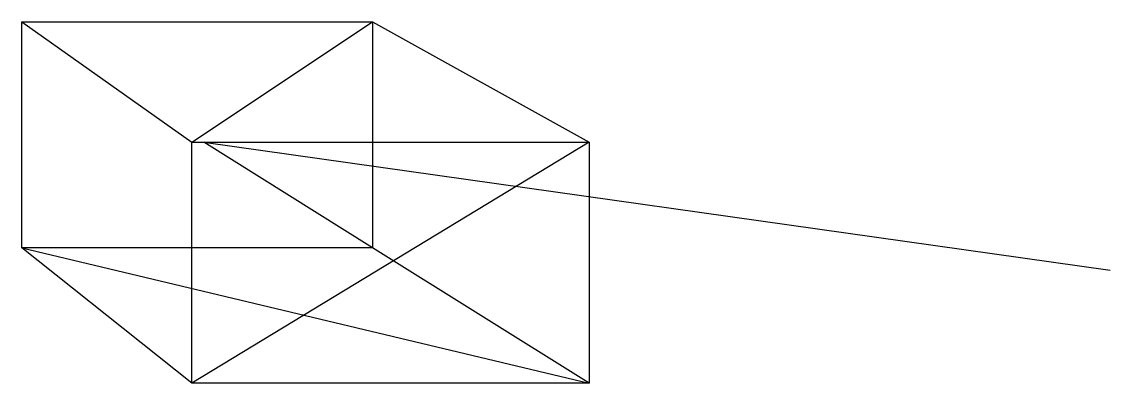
# Model space of a CAD drawing. Header units: millimetres. Extents: x 1510 to 3790, y 1488 to 2244.
import ezdxf

# ---------------------------------------------------------------- set-up
doc = ezdxf.new("R2010")
doc.units = ezdxf.units.MM

msp = doc.modelspace()

# ---------------------------------------------------------------- linework, layer by layer
for points in [[(1509.5, 2244.4), (2244.4, 2244.4), (2244.4, 1771.6), (1509.5, 1771.6)], [(1865.9, 1992.2), (2698.5, 1992.2), (2698.5, 1488), (1865.9, 1488)]]:
    msp.add_lwpolyline(points, close=True)
msp.add_lwpolyline([(1509.5, 2244.4), (1865.9, 1992.2), (2244.4, 2244.4), (2244.4, 2244.4), (2698.5, 1992.2), (2698.5, 1992.2), (1865.9, 1488), (1865.9, 1488), (1509.5, 1771.6), (2698.5, 1488), (2244.4, 1771.6), (1891.1, 1992.2), (3789.8, 1724.3)])

doc.saveas('drawing.dxf')
